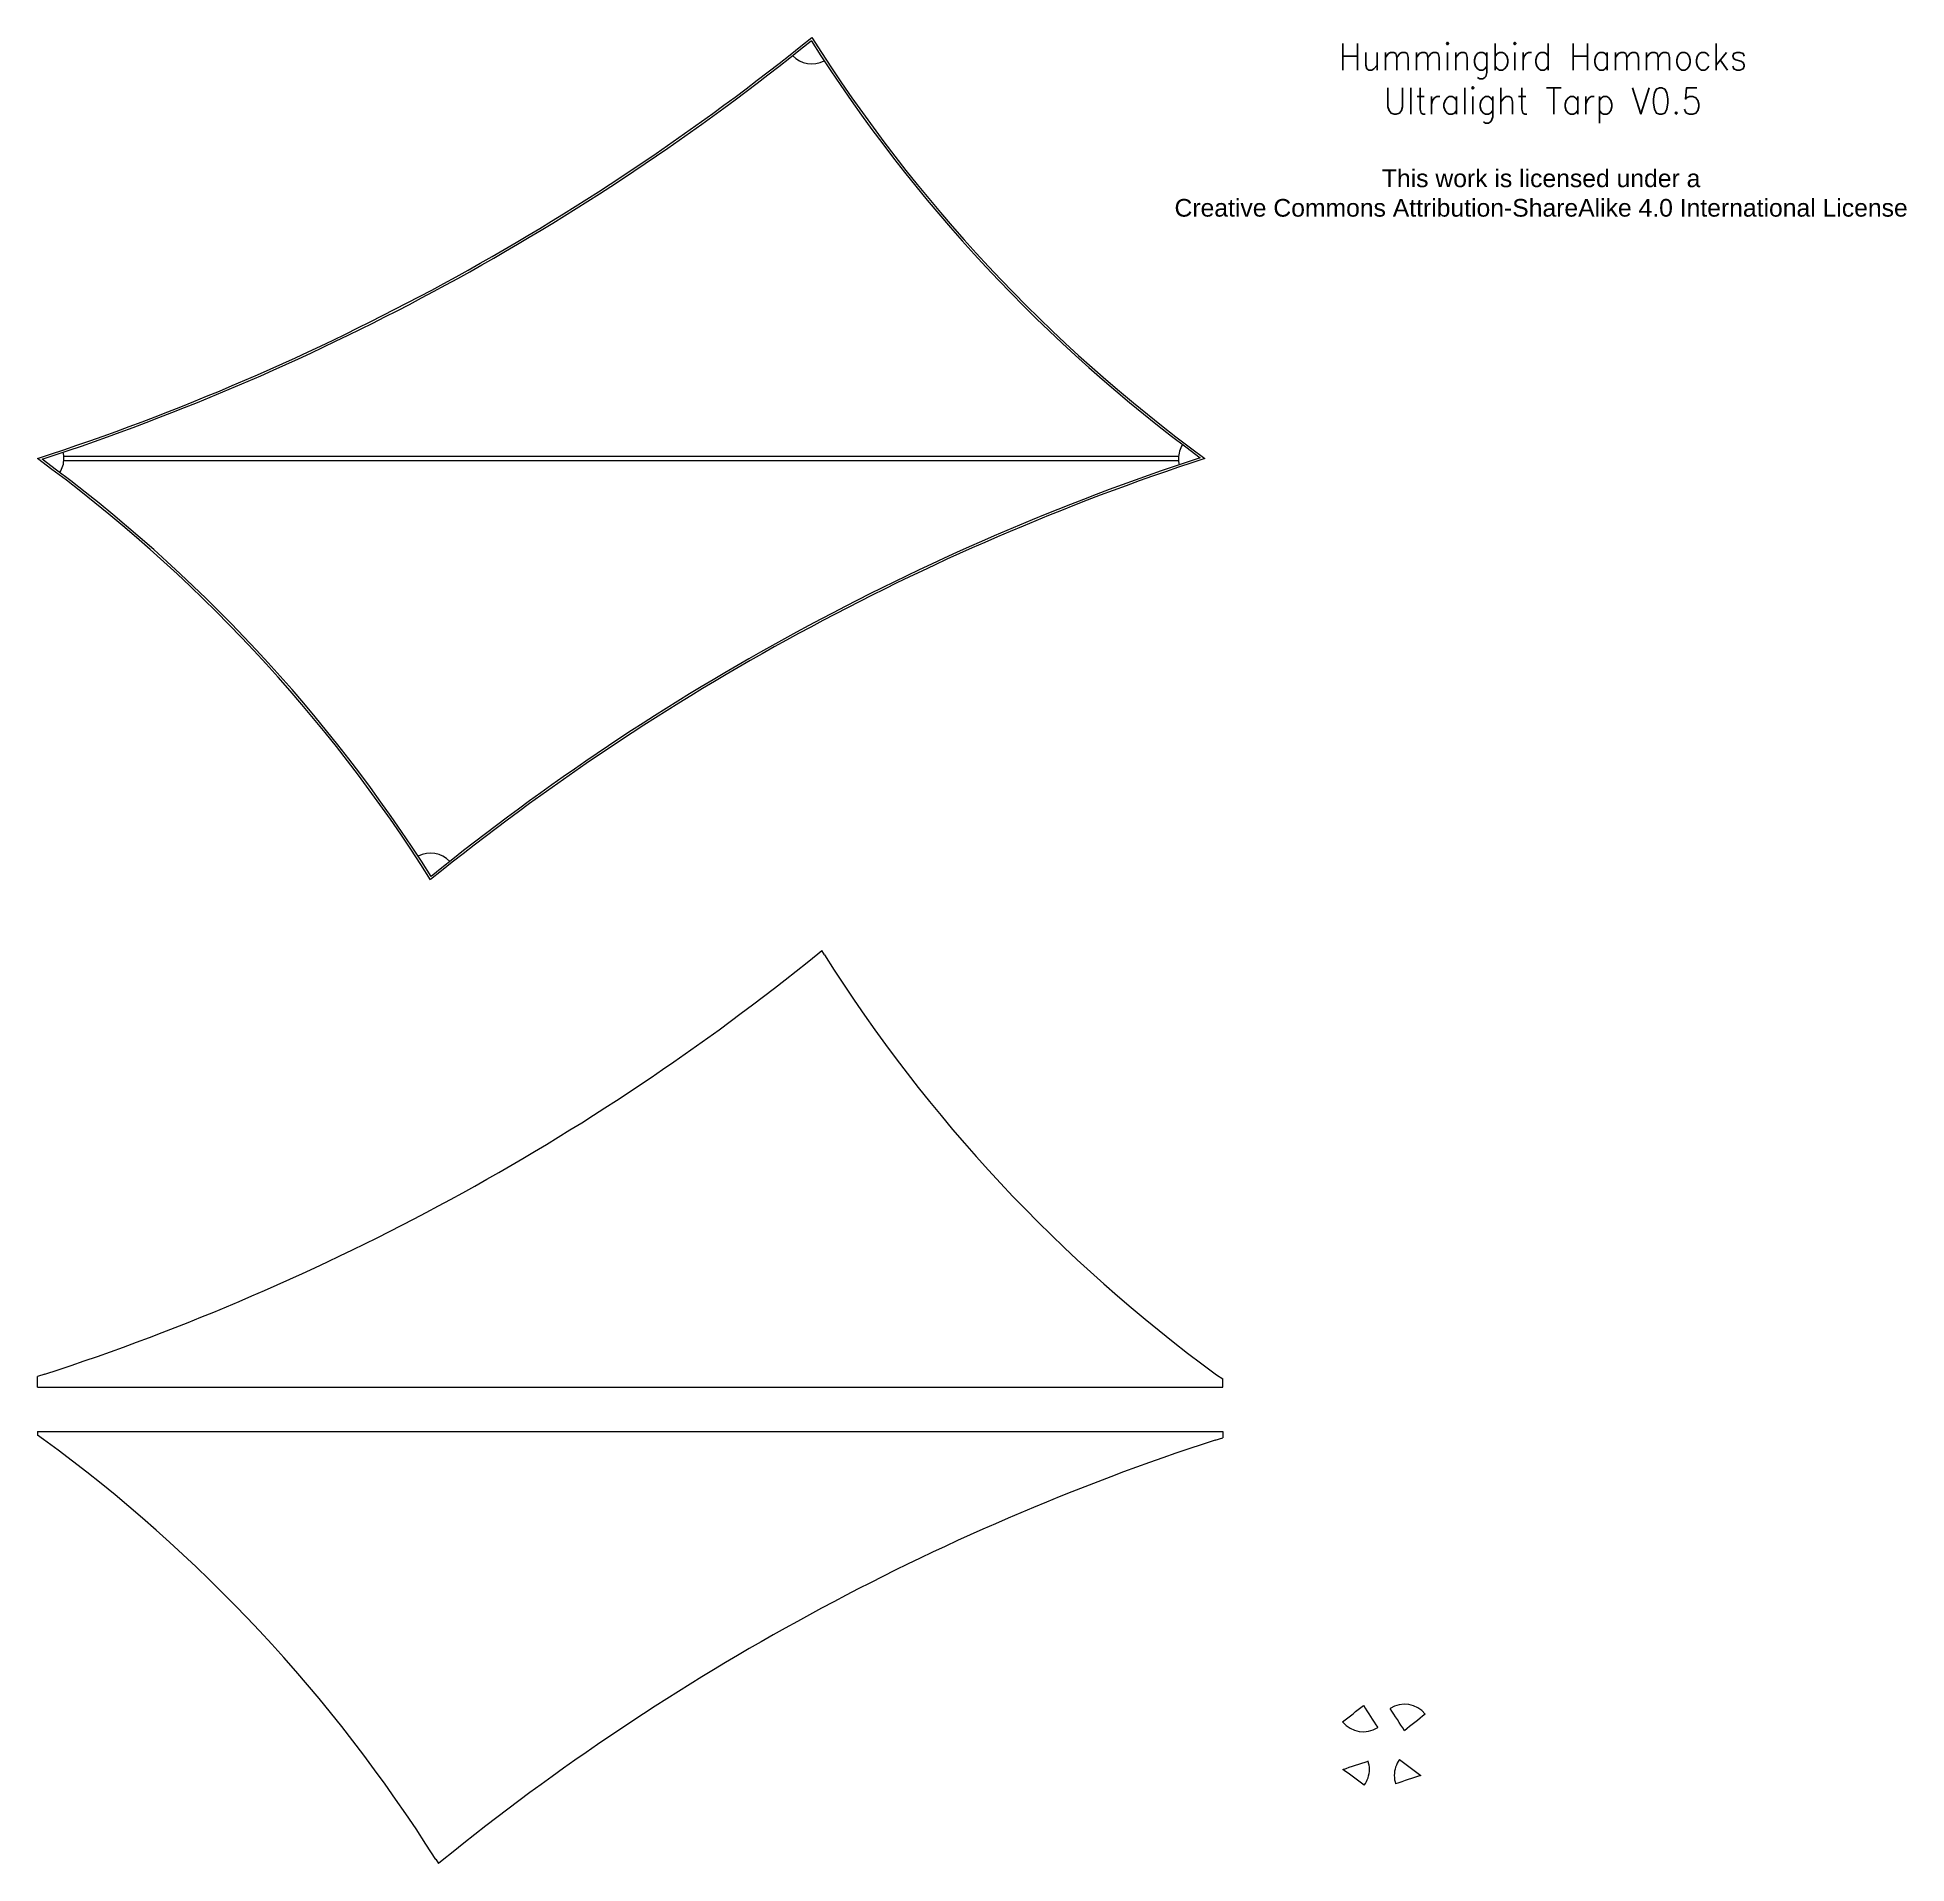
# Model space of a CAD drawing. Extents: x 0 to 211, y 1 to 208.
import ezdxf

# ---------------------------------------------------------------- set-up
doc = ezdxf.new("R2010")
doc.units = 0
doc.layers.get('0').update_dxf_attribs({"true_color": 0xffffff})
for name, color, linetype, true_color in [('Cut Side A', 1, 'Continuous', 0xff0000), ('Cut Side B', 16, 'Continuous', 0x800000), ('End Reinforcements', 2, 'Continuous', 0xffff00), ('Finished Hammock', 5, 'Continuous', 0x0000ff), ('Side Corner Reinforcements', 30, 'Continuous', 0xff7f00)]:
    doc.layers.add(name, color=color, linetype=linetype, true_color=true_color)
doc.styles.add('textstyle11', font='Standard')
doc.styles.add('textstyle12', font='Standard')

msp = doc.modelspace()

# ---------------------------------------------------------------- linework, layer by layer
at = {"layer": 'Cut Side A'}
for p, q in [((88.23, 104), (88.67, 104.37)), ((88.97, 103.88), (88.67, 104.37)), ((0.84, 56.48), (0, 56.21)), ((0, 55), (0, 56.21)), ((0, 55), (134, 55)), ((133.3, 56.4), (134, 55.93)), ((134, 55), (134, 55.93))]:
    msp.add_line(p, q, dxfattribs=at)
for centre, radius, start, end in [((-84.06, 316.67), 273.7, 288.072, 309.0124), ((235.94, 196.67), 173.81, 212.2644, 233.8033)]:
    msp.add_arc(centre, radius, start, end, dxfattribs=at)
at = {"layer": 'Cut Side B'}
for p, q in [((0, 50), (134, 50)), ((0, 50), (0, 49.57)), ((0.7, 49.1), (0, 49.57)), ((133.16, 49.02), (134, 49.29)), ((134, 50), (134, 49.29)), ((45.03, 1.62), (45.33, 1.13)), ((45.77, 1.5), (45.33, 1.13))]:
    msp.add_line(p, q, dxfattribs=at)
for centre, radius, start, end in [((-101.94, -91.17), 173.81, 32.2644, 53.8033), ((218.06, -211.17), 273.7, 108.072, 129.0124)]:
    msp.add_arc(centre, radius, start, end, dxfattribs=at)
at = {"layer": 'End Reinforcements'}
for centre, radius, start, end in [((62.54, 272.46), 274.2, 288.072, 288.6988), ((147.59, 11.79), 3, 0, 18.3854), ((156.4, 11.1), 3, 143.3103, 180), ((259.35, 151.77), 174.31, 232.8172, 233.8033), ((44.65, -128.88), 174.31, 52.8172, 53.8033), ((147.59, 11.79), 3, 323.3103, 0), ((156.4, 11.1), 3, 180, 198.3854), ((241.46, -249.57), 274.2, 108.072, 108.6988)]:
    msp.add_arc(centre, radius, start, end, dxfattribs=at)
at = {"layer": 'Finished Hammock', "color": 7, "true_color": 0xffffff}
for p, q in [((129.01, 159.75), (2.94, 159.75)), ((2.99, 160.25), (129.01, 160.25))]:
    msp.add_line(p, q, dxfattribs=at)
for centre, radius, start, end in [((-85.06, 420.67), 274.2, 288.072, 309.0124), ((-85.06, 420.67), 274.45, 288.1736, 308.9537), ((234.94, 300.67), 174.56, 212.3567, 233.6435), ((234.94, 300.67), 174.31, 212.2644, 233.8033), ((87.54, 207.62), 3, 223.4803, 297.9754), ((0, 160), 3, 0, 13.6041), ((132, 160), 3, 148.0924, 180), ((-102.94, 19.33), 174.31, 32.2644, 53.8033), ((-102.94, 19.33), 174.56, 32.3567, 53.6435), ((0, 160), 3, 328.0924, 0), ((217.06, -100.67), 274.2, 108.072, 129.0124), ((217.06, -100.67), 274.45, 108.1736, 128.9537), ((132, 160), 3, 180, 193.6041), ((44.46, 112.38), 3, 43.4803, 117.9754)]:
    msp.add_arc(centre, radius, start, end, dxfattribs=at)
at = {"layer": 'Side Corner Reinforcements'}
for centre, radius, start, end in [((-22.7, 232.08), 274.2, 308.3855, 309.0124), ((297.3, 112.08), 174.31, 212.2644, 213.2505), ((154.56, 16.15), 3, 38.699, 122.7575), ((149.9, 19.03), 3, 218.699, 302.7575), ((7.16, -76.9), 174.31, 32.2644, 33.2505), ((327.16, -196.9), 274.2, 128.3855, 129.0124)]:
    msp.add_arc(centre, radius, start, end, dxfattribs=at)

# ---------------------------------------------------------------- texts
at = {"attachment_point": 5}
for s, insert, char_height, style in [('\\H3.00133;Hummingbird Hammocks\\PUltralight Tarp V0.5', (170.21, 202.42), 0.0684, 'textstyle11'), ('\\fHelvetica Neue,Helvetica,Arial,sans-serif|b0|i0|c0|p0;\\c3618615;\\H1.99926;This work is licensed under a \\P\\c13730329;Creative Commons Attribution-ShareAlike 4.0 International License', (170, 190), 0.06843, 'textstyle12')]:
    msp.add_mtext(s, dxfattribs=dict(at, insert=insert, char_height=char_height, style=style))

doc.saveas('drawing.dxf')
